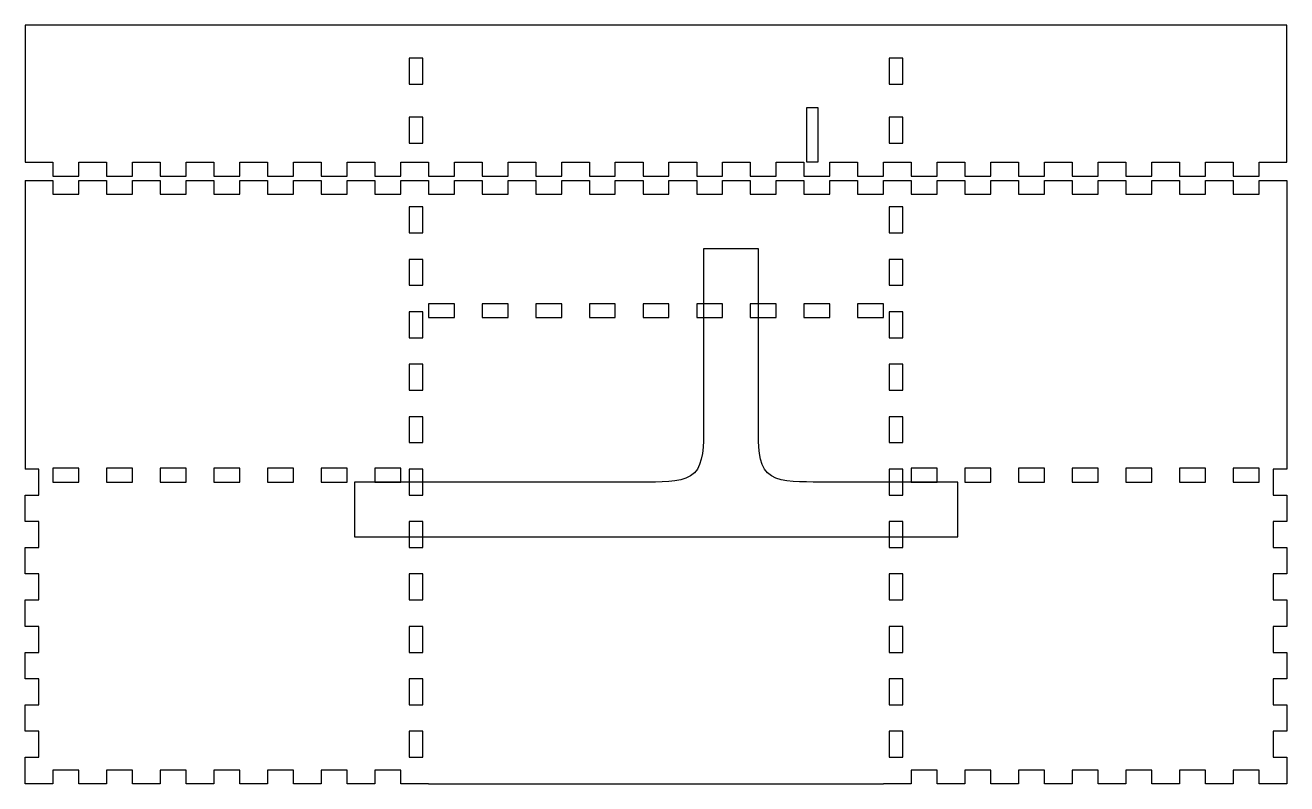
# Model space of a CAD drawing. Extents: x 0 to 203, y 0 to 111.
# Drawn here: x 0 to 82.5, y 61.1 to 110.6 of the extents above; entities that cross this region are included whole.
import ezdxf

# ---------------------------------------------------------------- set-up
doc = ezdxf.new("R2010")
doc.units = 0
doc.layers.add('Drawer_Base', color=7, linetype='CONTINUOUS')

msp = doc.modelspace()

# ---------------------------------------------------------------- linework, layer by layer
at = {"layer": 'Drawer_Base', "color": 7}
for p, q in [((0.028269, 110.618667), (0.028269, 109.722612)), ((82.465377, 110.618667), (0.028269, 110.618667)), ((82.465377, 109.722612), (82.465377, 110.618667)), ((0.028269, 109.722612), (0.028269, 101.660883)), ((82.465377, 101.660883), (82.465377, 109.722612)), ((25.11919, 108.463362), (25.11919, 106.770028)), ((26.016657, 108.463362), (25.11919, 108.463362)), ((26.016657, 106.770028), (26.016657, 108.463362)), ((56.476904, 108.463362), (56.476904, 106.770028)), ((57.374371, 108.463362), (56.476904, 108.463362)), ((57.374371, 106.770028), (57.374371, 108.463362)), ((25.11919, 106.770028), (26.016657, 106.770028)), ((56.476904, 106.770028), (57.374371, 106.770028)), ((25.11919, 104.613382), (25.11919, 102.920049)), ((26.016657, 104.613382), (25.11919, 104.613382)), ((26.016657, 102.920049), (26.016657, 104.613382)), ((56.476904, 104.613382), (56.476904, 102.920049)), ((57.374371, 104.613382), (56.476904, 104.613382)), ((57.374371, 102.920049), (57.374371, 104.613382)), ((25.11919, 102.920049), (26.016657, 102.920049)), ((56.476904, 102.920049), (57.374371, 102.920049)), ((0.028269, 101.660883), (1.840358, 101.660883)), ((1.840358, 101.660883), (1.840358, 100.763369)), ((3.53359, 100.763369), (3.53359, 101.660883)), ((3.53359, 101.660883), (5.345826, 101.660883)), ((5.345826, 101.660883), (5.345826, 100.763369)), ((7.039055, 100.763369), (7.039055, 101.660883)), ((7.039055, 101.660883), (8.851148, 101.660883)), ((8.851148, 101.660883), (8.851148, 100.763369)), ((10.544523, 100.763369), (10.544523, 101.660883)), ((10.544523, 101.660883), (12.356615, 101.660883)), ((12.356615, 101.660883), (12.356615, 100.763369)), ((14.049991, 100.763369), (14.049991, 101.660883)), ((14.049991, 101.660883), (15.862082, 101.660883)), ((15.862082, 101.660883), (15.862082, 100.763369)), ((17.555458, 100.763369), (17.555458, 101.660883)), ((17.555458, 101.660883), (19.367549, 101.660883)), ((19.367549, 101.660883), (19.367549, 100.763369)), ((21.060781, 100.763369), (21.060781, 101.660883)), ((21.060781, 101.660883), (22.872871, 101.660883)), ((22.872871, 101.660883), (22.872871, 100.763369)), ((24.566246, 100.763369), (24.566246, 101.660883)), ((24.566246, 101.660883), (26.378339, 101.660883)), ((26.378339, 101.660883), (26.378339, 100.763369)), ((28.071714, 100.763369), (28.071714, 101.660883)), ((28.071714, 101.660883), (29.883807, 101.660883)), ((29.883807, 101.660883), (29.883807, 100.763369)), ((31.577182, 100.763369), (31.577182, 101.660883)), ((31.577182, 101.660883), (33.389272, 101.660883)), ((33.389272, 101.660883), (33.389272, 100.763369)), ((35.082648, 100.763369), (35.082648, 101.660883)), ((35.082648, 101.660883), (36.89474, 101.660883)), ((36.89474, 101.660883), (36.89474, 100.763369)), ((38.587972, 100.763369), (38.587972, 101.660883)), ((38.587972, 101.660883), (40.400062, 101.660883)), ((40.400062, 101.660883), (40.400062, 100.763369)), ((42.093437, 100.763369), (42.093437, 101.660883)), ((42.093437, 101.660883), (43.90553, 101.660883)), ((43.90553, 101.660883), (43.90553, 100.763369)), ((45.598905, 100.763369), (45.598905, 101.660883)), ((45.598905, 101.660883), (47.410998, 101.660883)), ((47.410998, 101.660883), (47.410998, 100.763369)), ((49.104371, 100.763369), (49.104371, 101.660883)), ((49.104371, 101.660883), (50.916463, 101.660883)), ((50.916463, 101.660883), (50.916463, 100.763369)), ((52.609695, 100.763369), (52.609695, 101.660883)), ((52.609695, 101.660883), (54.421784, 101.660883)), ((54.421784, 101.660883), (54.421784, 100.763369)), ((56.11516, 100.763369), (56.11516, 101.660883)), ((56.11516, 101.660883), (57.927252, 101.660883)), ((57.927252, 101.660883), (57.927252, 100.763369)), ((59.620628, 100.763369), (59.620628, 101.660883)), ((59.620628, 101.660883), (61.432721, 101.660883)), ((61.432721, 101.660883), (61.432721, 100.763369)), ((63.126093, 100.763369), (63.126093, 101.660883)), ((63.126093, 101.660883), (64.938189, 101.660883)), ((64.938189, 101.660883), (64.938189, 100.763369)), ((66.631562, 100.763369), (66.631562, 101.660883)), ((66.631562, 101.660883), (68.443654, 101.660883)), ((68.443654, 101.660883), (68.443654, 100.763369)), ((70.136886, 100.763369), (70.136886, 101.660883)), ((70.136886, 101.660883), (71.948978, 101.660883)), ((71.948978, 101.660883), (71.948978, 100.763369)), ((73.642351, 100.763369), (73.642351, 101.660883)), ((73.642351, 101.660883), (75.454446, 101.660883)), ((75.454446, 101.660883), (75.454446, 100.763369)), ((77.147819, 100.763369), (77.147819, 101.660883)), ((77.147819, 101.660883), (78.959912, 101.660883)), ((78.959912, 101.660883), (78.959912, 100.763369)), ((80.653284, 100.763369), (80.653284, 101.660883)), ((80.653284, 101.660883), (82.465377, 101.660883)), ((1.840358, 100.763369), (3.53359, 100.763369)), ((5.345826, 100.763369), (7.039055, 100.763369)), ((8.851148, 100.763369), (10.544523, 100.763369)), ((12.356615, 100.763369), (14.049991, 100.763369)), ((15.862082, 100.763369), (17.555458, 100.763369)), ((19.367549, 100.763369), (21.060781, 100.763369)), ((22.872871, 100.763369), (24.566246, 100.763369)), ((26.378339, 100.763369), (28.071714, 100.763369)), ((29.883807, 100.763369), (31.577182, 100.763369)), ((33.389272, 100.763369), (35.082648, 100.763369)), ((36.89474, 100.763369), (38.587972, 100.763369)), ((40.400062, 100.763369), (42.093437, 100.763369)), ((43.90553, 100.763369), (45.598905, 100.763369)), ((47.410998, 100.763369), (49.104371, 100.763369)), ((50.916463, 100.763369), (52.609695, 100.763369)), ((54.421784, 100.763369), (56.11516, 100.763369)), ((57.927252, 100.763369), (59.620628, 100.763369)), ((61.432721, 100.763369), (63.126093, 100.763369)), ((64.938189, 100.763369), (66.631562, 100.763369)), ((68.443654, 100.763369), (70.136886, 100.763369)), ((71.948978, 100.763369), (73.642351, 100.763369)), ((75.454446, 100.763369), (77.147819, 100.763369)), ((78.959912, 100.763369), (80.653284, 100.763369)), ((0.028223, 100.481177), (1.840327, 100.481177)), ((1.840327, 100.481177), (1.840327, 99.583711)), ((3.53366, 99.583711), (3.53366, 100.481177)), ((3.53366, 100.481177), (5.345761, 100.481177)), ((5.345761, 100.481177), (5.345761, 99.583711)), ((7.039095, 99.583711), (7.039095, 100.481177)), ((7.039095, 100.481177), (8.851197, 100.481177)), ((8.851197, 100.481177), (8.851197, 99.583711)), ((10.54453, 99.583711), (10.54453, 100.481177)), ((10.54453, 100.481177), (12.356632, 100.481177)), ((12.356632, 100.481177), (12.356632, 99.583711)), ((14.049965, 99.583711), (14.049965, 100.481177)), ((14.049965, 100.481177), (15.862067, 100.481177)), ((15.862067, 100.481177), (15.862067, 99.583711)), ((17.555401, 99.583711), (17.555401, 100.481177)), ((17.555401, 100.481177), (19.367501, 100.481177)), ((19.367501, 100.481177), (19.367501, 99.583711)), ((21.060835, 99.583711), (21.060835, 100.481177)), ((21.060835, 100.481177), (22.872935, 100.481177)), ((22.872935, 100.481177), (22.872935, 99.583711)), ((24.566269, 99.583711), (24.566269, 100.481177)), ((24.566269, 100.481177), (26.378373, 100.481177)), ((26.378373, 100.481177), (26.378373, 99.583711)), ((28.071706, 99.583711), (28.071706, 100.481177)), ((28.071706, 100.481177), (29.883807, 100.481177)), ((29.883807, 100.481177), (29.883807, 99.583711)), ((31.57714, 99.583711), (31.57714, 100.481177)), ((31.57714, 100.481177), (33.389244, 100.481177)), ((33.389244, 100.481177), (33.389244, 99.583711)), ((35.082577, 99.583711), (35.082577, 100.481177)), ((35.082577, 100.481177), (36.894678, 100.481177)), ((36.894678, 100.481177), (36.894678, 99.583711)), ((38.588011, 99.583711), (38.588011, 100.481177)), ((38.588011, 100.481177), (40.400112, 100.481177)), ((40.400112, 100.481177), (40.400112, 99.583711)), ((42.093446, 99.583711), (42.093446, 100.481177)), ((42.093446, 100.481177), (43.905549, 100.481177)), ((43.905549, 100.481177), (43.905549, 99.583711)), ((45.598883, 99.583711), (45.598883, 100.481177)), ((45.598883, 100.481177), (47.410984, 100.481177)), ((47.410984, 100.481177), (47.410984, 99.583711)), ((49.104317, 99.583711), (49.104317, 100.481177)), ((49.104317, 100.481177), (50.916418, 100.481177)), ((50.916418, 100.481177), (50.916418, 99.583711)), ((52.609751, 99.583711), (52.609751, 100.481177)), ((52.609751, 100.481177), (54.421855, 100.481177)), ((54.421855, 100.481177), (54.421855, 99.583711)), ((56.115188, 99.583711), (56.115188, 100.481177)), ((56.115188, 100.481177), (57.927289, 100.481177)), ((57.927289, 100.481177), (57.927289, 99.583711)), ((59.620623, 99.583711), (59.620623, 100.481177)), ((59.620623, 100.481177), (61.432723, 100.481177)), ((61.432723, 100.481177), (61.432723, 99.583711)), ((63.126057, 99.583711), (63.126057, 100.481177)), ((63.126057, 100.481177), (64.93816, 100.481177)), ((64.93816, 100.481177), (64.93816, 99.583711)), ((66.631494, 99.583711), (66.631494, 100.481177)), ((66.631494, 100.481177), (68.443595, 100.481177)), ((68.443595, 100.481177), (68.443595, 99.583711)), ((70.136928, 99.583711), (70.136928, 100.481177)), ((70.136928, 100.481177), (71.949029, 100.481177)), ((71.949029, 100.481177), (71.949029, 99.583711)), ((73.642362, 99.583711), (73.642362, 100.481177)), ((73.642362, 100.481177), (75.454466, 100.481177)), ((75.454466, 100.481177), (75.454466, 99.583711)), ((77.147799, 99.583711), (77.147799, 100.481177)), ((77.147799, 100.481177), (78.9599, 100.481177)), ((78.9599, 100.481177), (78.9599, 99.583711)), ((80.653234, 99.583711), (80.653234, 100.481177)), ((80.653234, 100.481177), (82.465337, 100.481177)), ((82.465337, 100.481177), (82.465337, 98.747863)), ((1.840327, 99.583711), (3.53366, 99.583711)), ((5.345761, 99.583711), (7.039095, 99.583711)), ((8.851197, 99.583711), (10.54453, 99.583711)), ((12.356632, 99.583711), (14.049965, 99.583711)), ((15.862067, 99.583711), (17.555401, 99.583711)), ((19.367501, 99.583711), (21.060835, 99.583711)), ((22.872935, 99.583711), (24.566269, 99.583711)), ((26.378373, 99.583711), (28.071706, 99.583711)), ((29.883807, 99.583711), (31.57714, 99.583711)), ((33.389244, 99.583711), (35.082577, 99.583711)), ((36.894678, 99.583711), (38.588011, 99.583711)), ((40.400112, 99.583711), (42.093446, 99.583711)), ((43.905549, 99.583711), (45.598883, 99.583711)), ((47.410984, 99.583711), (49.104317, 99.583711)), ((50.916418, 99.583711), (52.609751, 99.583711)), ((54.421855, 99.583711), (56.115188, 99.583711)), ((57.927289, 99.583711), (59.620623, 99.583711)), ((61.432723, 99.583711), (63.126057, 99.583711)), ((64.93816, 99.583711), (66.631494, 99.583711)), ((68.443595, 99.583711), (70.136928, 99.583711)), ((71.949029, 99.583711), (73.642362, 99.583711)), ((75.454466, 99.583711), (77.147799, 99.583711)), ((78.9599, 99.583711), (80.653234, 99.583711)), ((25.11919, 98.747863), (25.11919, 97.054529)), ((26.016657, 98.747863), (25.11919, 98.747863)), ((26.016657, 97.054529), (26.016657, 98.747863)), ((56.476904, 98.747863), (56.476904, 97.054529)), ((57.374371, 98.747863), (56.476904, 98.747863)), ((57.374371, 97.054529), (57.374371, 98.747863)), ((82.465337, 98.747863), (82.465337, 83.347937)), ((25.11919, 97.054529), (26.016657, 97.054529)), ((56.476904, 97.054529), (57.374371, 97.054529)), ((25.11919, 95.321215), (25.11919, 93.627881)), ((26.016657, 95.321215), (25.11919, 95.321215)), ((26.016657, 93.627881), (26.016657, 95.321215)), ((56.476904, 95.321215), (56.476904, 93.627881)), ((57.374371, 95.321215), (56.476904, 95.321215)), ((57.374371, 93.627881), (57.374371, 95.321215)), ((25.11919, 93.627881), (26.016657, 93.627881)), ((56.476904, 93.627881), (57.374371, 93.627881)), ((28.071706, 92.415267), (26.378373, 92.415267)), ((26.378373, 92.415267), (26.378373, 91.5178)), ((28.071706, 91.5178), (28.071706, 92.415267)), ((31.57714, 92.415267), (29.883807, 92.415267)), ((29.883807, 92.415267), (29.883807, 91.5178)), ((31.57714, 91.5178), (31.57714, 92.415267)), ((35.082577, 92.415267), (33.389244, 92.415267)), ((33.389244, 92.415267), (33.389244, 91.5178)), ((35.082577, 91.5178), (35.082577, 92.415267)), ((38.588011, 92.415267), (36.894678, 92.415267)), ((36.894678, 92.415267), (36.894678, 91.5178)), ((38.588011, 91.5178), (38.588011, 92.415267)), ((42.093446, 92.415267), (40.400112, 92.415267)), ((40.400112, 92.415267), (40.400112, 91.5178)), ((42.093446, 91.5178), (42.093446, 92.415267)), ((45.598883, 92.415267), (43.905549, 92.415267)), ((43.905549, 92.415267), (43.905549, 91.5178)), ((45.598883, 91.5178), (45.598883, 92.415267)), ((49.104317, 92.415267), (47.410984, 92.415267)), ((47.410984, 92.415267), (47.410984, 91.5178)), ((49.104317, 91.5178), (49.104317, 92.415267)), ((52.609751, 92.415267), (50.916418, 92.415267)), ((50.916418, 92.415267), (50.916418, 91.5178)), ((52.609751, 91.5178), (52.609751, 92.415267)), ((56.115188, 92.415267), (54.421855, 92.415267)), ((54.421855, 92.415267), (54.421855, 91.5178)), ((56.115188, 91.5178), (56.115188, 92.415267)), ((25.11919, 91.894567), (25.11919, 90.201234)), ((26.016657, 91.894567), (25.11919, 91.894567)), ((26.016657, 90.201234), (26.016657, 91.894567)), ((26.378373, 91.5178), (28.071706, 91.5178)), ((29.883807, 91.5178), (31.57714, 91.5178)), ((33.389244, 91.5178), (35.082577, 91.5178)), ((36.894678, 91.5178), (38.588011, 91.5178)), ((40.400112, 91.5178), (42.093446, 91.5178)), ((43.905549, 91.5178), (45.598883, 91.5178)), ((47.410984, 91.5178), (49.104317, 91.5178)), ((50.916418, 91.5178), (52.609751, 91.5178)), ((54.421855, 91.5178), (56.115188, 91.5178)), ((56.476904, 91.894567), (56.476904, 90.201234)), ((57.374371, 91.894567), (56.476904, 91.894567)), ((57.374371, 90.201234), (57.374371, 91.894567)), ((25.11919, 90.201234), (26.016657, 90.201234)), ((56.476904, 90.201234), (57.374371, 90.201234)), ((25.11919, 88.467919), (25.11919, 86.774585)), ((26.016657, 88.467919), (25.11919, 88.467919)), ((26.016657, 86.774585), (26.016657, 88.467919)), ((56.476904, 88.467919), (56.476904, 86.774585)), ((57.374371, 88.467919), (56.476904, 88.467919)), ((57.374371, 86.774585), (57.374371, 88.467919)), ((25.11919, 86.774585), (26.016657, 86.774585)), ((56.476904, 86.774585), (57.374371, 86.774585)), ((25.11919, 85.041271), (25.11919, 83.347937)), ((26.016657, 85.041271), (25.11919, 85.041271)), ((26.016657, 83.347937), (26.016657, 85.041271)), ((56.476904, 85.041271), (56.476904, 83.347937)), ((57.374371, 85.041271), (56.476904, 85.041271)), ((57.374371, 83.347937), (57.374371, 85.041271)), ((25.11919, 83.347937), (26.016657, 83.347937)), ((56.476904, 83.347937), (57.374371, 83.347937)), ((82.465337, 83.347937), (82.465337, 81.614622)), ((0.92569, 81.614622), (0.028223, 81.614622)), ((0.92569, 79.921288), (0.92569, 81.614622)), ((3.53366, 81.666833), (1.840327, 81.666833)), ((1.840327, 81.666833), (1.840327, 80.769366)), ((3.53366, 80.769366), (3.53366, 81.666833)), ((7.039095, 81.666833), (5.345761, 81.666833)), ((5.345761, 81.666833), (5.345761, 80.769366)), ((7.039095, 80.769366), (7.039095, 81.666833)), ((10.54453, 81.666833), (8.851197, 81.666833)), ((8.851197, 81.666833), (8.851197, 80.769366)), ((10.54453, 80.769366), (10.54453, 81.666833)), ((14.049965, 81.666833), (12.356632, 81.666833)), ((12.356632, 81.666833), (12.356632, 80.769366)), ((14.049965, 80.769366), (14.049965, 81.666833)), ((17.555401, 81.666833), (15.862067, 81.666833)), ((15.862067, 81.666833), (15.862067, 80.769366)), ((17.555401, 80.769366), (17.555401, 81.666833)), ((21.060835, 81.666833), (19.367501, 81.666833)), ((19.367501, 81.666833), (19.367501, 80.769366)), ((21.060835, 80.769366), (21.060835, 81.666833)), ((24.566269, 81.666833), (22.872935, 81.666833)), ((22.872935, 81.666833), (22.872935, 80.769366)), ((24.566269, 80.769366), (24.566269, 81.666833)), ((25.11919, 81.614622), (25.11919, 79.921288)), ((26.016657, 81.614622), (25.11919, 81.614622)), ((26.016657, 79.921288), (26.016657, 81.614622)), ((56.476904, 81.614622), (56.476904, 79.921288)), ((57.374371, 81.614622), (56.476904, 81.614622)), ((57.374371, 79.921288), (57.374371, 81.614622)), ((59.620623, 81.666833), (57.927289, 81.666833)), ((57.927289, 81.666833), (57.927289, 80.769366)), ((59.620623, 80.769366), (59.620623, 81.666833)), ((63.126057, 81.666833), (61.432723, 81.666833)), ((61.432723, 81.666833), (61.432723, 80.769366)), ((63.126057, 80.769366), (63.126057, 81.666833)), ((66.631494, 81.666833), (64.93816, 81.666833)), ((64.93816, 81.666833), (64.93816, 80.769366)), ((66.631494, 80.769366), (66.631494, 81.666833)), ((70.136928, 81.666833), (68.443595, 81.666833)), ((68.443595, 81.666833), (68.443595, 80.769366)), ((70.136928, 80.769366), (70.136928, 81.666833)), ((73.642362, 81.666833), (71.949029, 81.666833)), ((71.949029, 81.666833), (71.949029, 80.769366)), ((73.642362, 80.769366), (73.642362, 81.666833)), ((77.147799, 81.666833), (75.454466, 81.666833)), ((75.454466, 81.666833), (75.454466, 80.769366)), ((77.147799, 80.769366), (77.147799, 81.666833)), ((80.653234, 81.666833), (78.9599, 81.666833)), ((78.9599, 81.666833), (78.9599, 80.769366)), ((80.653234, 80.769366), (80.653234, 81.666833)), ((82.465337, 81.614622), (81.567871, 81.614622)), ((81.567871, 81.614622), (81.567871, 79.921288)), ((1.840327, 80.769366), (3.53366, 80.769366)), ((5.345761, 80.769366), (7.039095, 80.769366)), ((8.851197, 80.769366), (10.54453, 80.769366)), ((12.356632, 80.769366), (14.049965, 80.769366)), ((15.862067, 80.769366), (17.555401, 80.769366)), ((19.367501, 80.769366), (21.060835, 80.769366)), ((22.872935, 80.769366), (24.566269, 80.769366)), ((57.927289, 80.769366), (59.620623, 80.769366)), ((61.432723, 80.769366), (63.126057, 80.769366)), ((64.93816, 80.769366), (66.631494, 80.769366)), ((68.443595, 80.769366), (70.136928, 80.769366)), ((71.949029, 80.769366), (73.642362, 80.769366)), ((75.454466, 80.769366), (77.147799, 80.769366)), ((78.9599, 80.769366), (80.653234, 80.769366)), ((0.028223, 78.187976), (0.028223, 79.921288)), ((0.028223, 79.921288), (0.92569, 79.921288)), ((25.11919, 79.921288), (26.016657, 79.921288)), ((56.476904, 79.921288), (57.374371, 79.921288)), ((81.567871, 79.921288), (82.465337, 79.921288)), ((82.465337, 79.921288), (82.465337, 78.187976)), ((0.92569, 78.187976), (0.028223, 78.187976)), ((0.92569, 76.494642), (0.92569, 78.187976)), ((25.11919, 78.187976), (25.11919, 76.494642)), ((26.016657, 78.187976), (25.11919, 78.187976)), ((26.016657, 76.494642), (26.016657, 78.187976)), ((56.476904, 78.187976), (56.476904, 76.494642)), ((57.374371, 78.187976), (56.476904, 78.187976)), ((57.374371, 76.494642), (57.374371, 78.187976)), ((82.465337, 78.187976), (81.567871, 78.187976)), ((81.567871, 78.187976), (81.567871, 76.494642)), ((0.028223, 74.761326), (0.028223, 76.494642)), ((0.028223, 76.494642), (0.92569, 76.494642)), ((25.11919, 76.494642), (26.016657, 76.494642)), ((56.476904, 76.494642), (57.374371, 76.494642)), ((81.567871, 76.494642), (82.465337, 76.494642)), ((82.465337, 76.494642), (82.465337, 74.761326)), ((0.92569, 74.761326), (0.028223, 74.761326)), ((0.92569, 73.067993), (0.92569, 74.761326)), ((25.11919, 74.761326), (25.11919, 73.067993)), ((26.016657, 74.761326), (25.11919, 74.761326)), ((26.016657, 73.067993), (26.016657, 74.761326)), ((56.476904, 74.761326), (56.476904, 73.067993)), ((57.374371, 74.761326), (56.476904, 74.761326)), ((57.374371, 73.067993), (57.374371, 74.761326)), ((82.465337, 74.761326), (81.567871, 74.761326)), ((81.567871, 74.761326), (81.567871, 73.067993)), ((0.028223, 71.334677), (0.028223, 73.067993)), ((0.028223, 73.067993), (0.92569, 73.067993)), ((25.11919, 73.067993), (26.016657, 73.067993)), ((56.476904, 73.067993), (57.374371, 73.067993)), ((81.567871, 73.067993), (82.465337, 73.067993)), ((82.465337, 73.067993), (82.465337, 71.334677)), ((0.92569, 71.334677), (0.028223, 71.334677)), ((0.92569, 69.641344), (0.92569, 71.334677)), ((25.11919, 71.334677), (25.11919, 69.641344)), ((26.016657, 71.334677), (25.11919, 71.334677)), ((26.016657, 69.641344), (26.016657, 71.334677)), ((56.476904, 71.334677), (56.476904, 69.641344)), ((57.374371, 71.334677), (56.476904, 71.334677)), ((57.374371, 69.641344), (57.374371, 71.334677)), ((82.465337, 71.334677), (81.567871, 71.334677)), ((81.567871, 71.334677), (81.567871, 69.641344)), ((0.028223, 67.908031), (0.028223, 69.641344)), ((0.028223, 69.641344), (0.92569, 69.641344)), ((25.11919, 69.641344), (26.016657, 69.641344)), ((56.476904, 69.641344), (57.374371, 69.641344)), ((81.567871, 69.641344), (82.465337, 69.641344)), ((82.465337, 69.641344), (82.465337, 67.908031)), ((0.92569, 67.908031), (0.028223, 67.908031)), ((0.92569, 66.214698), (0.92569, 67.908031)), ((25.11919, 67.908031), (25.11919, 66.214698)), ((26.016657, 67.908031), (25.11919, 67.908031)), ((26.016657, 66.214698), (26.016657, 67.908031)), ((56.476904, 67.908031), (56.476904, 66.214698)), ((57.374371, 67.908031), (56.476904, 67.908031)), ((57.374371, 66.214698), (57.374371, 67.908031)), ((82.465337, 67.908031), (81.567871, 67.908031)), ((81.567871, 67.908031), (81.567871, 66.214698)), ((0.028223, 64.481382), (0.028223, 66.214698)), ((0.028223, 66.214698), (0.92569, 66.214698)), ((25.11919, 66.214698), (26.016657, 66.214698)), ((56.476904, 66.214698), (57.374371, 66.214698)), ((81.567871, 66.214698), (82.465337, 66.214698)), ((82.465337, 66.214698), (82.465337, 64.481382)), ((0.92569, 64.481382), (0.028223, 64.481382)), ((0.92569, 62.788049), (0.92569, 64.481382)), ((25.11919, 64.481382), (25.11919, 62.788049)), ((26.016657, 64.481382), (25.11919, 64.481382)), ((26.016657, 62.788049), (26.016657, 64.481382)), ((56.476904, 64.481382), (56.476904, 62.788049)), ((57.374371, 64.481382), (56.476904, 64.481382)), ((57.374371, 62.788049), (57.374371, 64.481382)), ((82.465337, 64.481382), (81.567871, 64.481382)), ((81.567871, 64.481382), (81.567871, 62.788049)), ((0.028223, 61.054733), (0.028223, 62.788049)), ((0.028223, 62.788049), (0.92569, 62.788049)), ((25.11919, 62.788049), (26.016657, 62.788049)), ((56.476904, 62.788049), (57.374371, 62.788049)), ((81.567871, 62.788049), (82.465337, 62.788049)), ((82.465337, 62.788049), (82.465337, 61.054733)), ((3.53366, 61.9522), (1.840327, 61.9522)), ((1.840327, 61.9522), (1.840327, 61.054733)), ((3.53366, 61.054733), (3.53366, 61.9522)), ((7.039095, 61.9522), (5.345761, 61.9522)), ((5.345761, 61.9522), (5.345761, 61.054733)), ((7.039095, 61.054733), (7.039095, 61.9522)), ((10.54453, 61.9522), (8.851197, 61.9522)), ((8.851197, 61.9522), (8.851197, 61.054733)), ((10.54453, 61.054733), (10.54453, 61.9522)), ((14.049965, 61.9522), (12.356632, 61.9522)), ((12.356632, 61.9522), (12.356632, 61.054733)), ((14.049965, 61.054733), (14.049965, 61.9522)), ((17.555401, 61.9522), (15.862067, 61.9522)), ((15.862067, 61.9522), (15.862067, 61.054733)), ((17.555401, 61.054733), (17.555401, 61.9522)), ((21.060835, 61.9522), (19.367501, 61.9522)), ((19.367501, 61.9522), (19.367501, 61.054733)), ((21.060835, 61.054733), (21.060835, 61.9522)), ((24.566269, 61.9522), (22.872935, 61.9522)), ((22.872935, 61.9522), (22.872935, 61.054733)), ((24.566269, 61.054733), (24.566269, 61.9522)), ((59.620623, 61.9522), (57.927289, 61.9522)), ((57.927289, 61.9522), (57.927289, 61.054733)), ((59.620623, 61.054733), (59.620623, 61.9522)), ((63.126057, 61.9522), (61.432723, 61.9522)), ((61.432723, 61.9522), (61.432723, 61.054733)), ((63.126057, 61.054733), (63.126057, 61.9522)), ((66.631494, 61.9522), (64.93816, 61.9522)), ((64.93816, 61.9522), (64.93816, 61.054733)), ((66.631494, 61.054733), (66.631494, 61.9522)), ((70.136928, 61.9522), (68.443595, 61.9522)), ((68.443595, 61.9522), (68.443595, 61.054733)), ((70.136928, 61.054733), (70.136928, 61.9522)), ((73.642362, 61.9522), (71.949029, 61.9522)), ((71.949029, 61.9522), (71.949029, 61.054733)), ((73.642362, 61.054733), (73.642362, 61.9522)), ((77.147799, 61.9522), (75.454466, 61.9522)), ((75.454466, 61.9522), (75.454466, 61.054733)), ((77.147799, 61.054733), (77.147799, 61.9522)), ((80.653234, 61.9522), (78.9599, 61.9522)), ((78.9599, 61.9522), (78.9599, 61.054733)), ((80.653234, 61.054733), (80.653234, 61.9522)), ((1.840327, 61.054733), (0.028223, 61.054733)), ((5.345761, 61.054733), (3.53366, 61.054733)), ((8.851197, 61.054733), (7.039095, 61.054733)), ((12.356632, 61.054733), (10.54453, 61.054733)), ((15.862067, 61.054733), (14.049965, 61.054733)), ((19.367501, 61.054733), (17.555401, 61.054733)), ((22.872935, 61.054733), (21.060835, 61.054733)), ((26.378373, 61.054733), (24.566269, 61.054733)), ((57.927289, 61.054733), (56.115188, 61.054733)), ((61.432723, 61.054733), (59.620623, 61.054733)), ((64.93816, 61.054733), (63.126057, 61.054733)), ((68.443595, 61.054733), (66.631494, 61.054733)), ((71.949029, 61.054733), (70.136928, 61.054733)), ((75.454466, 61.054733), (73.642362, 61.054733)), ((78.9599, 61.054733), (77.147799, 61.054733)), ((82.465337, 61.054733), (80.653234, 61.054733))]:
    msp.add_line(p, q, dxfattribs=at)
at = {"layer": 'Drawer_Base', "color": 5}
for p, q in [((51.106219, 101.660884), (51.106219, 105.245106)), ((51.106219, 105.245106), (51.811775, 105.245106)), ((51.811775, 105.245106), (51.811775, 101.660884)), ((51.811775, 101.660884), (51.106219, 101.660884)), ((44.354702, 95.999499), (44.350722, 84.354134)), ((47.938924, 95.999499), (44.354702, 95.999499)), ((47.936102, 84.356055), (47.938924, 95.999499)), ((40.7665, 80.769915), (21.535027, 80.769351)), ((21.535027, 80.769351), (21.535027, 77.185128)), ((60.96147, 80.769351), (51.52044, 80.771891)), ((60.96147, 77.185128), (60.96147, 80.769351)), ((21.535027, 77.185128), (60.96147, 77.185128))]:
    msp.add_line(p, q, dxfattribs=at)
at = {"layer": 'Drawer_Base', "color": 7}
for points in [[(0.028223, 100.481177), (0.0283, 94.192401), (0.0283, 87.903549), (0.028223, 81.614622)], [(26.378373, 61.054733), (36.290717, 61.054809), (46.202991, 61.054809), (56.115188, 61.054733)]]:
    msp.add_open_spline(points, degree=3, dxfattribs=at)
at = {"layer": 'Drawer_Base', "color": 5}
for points in [[(44.350607, 84.354134), (44.350607, 83.159364), (44.350607, 81.96485), (43.753216, 81.367382)], [(48.533569, 81.369222), (47.936102, 81.966616), (47.936102, 83.161359), (47.936102, 84.356053)], [(43.753216, 81.367382), (43.155822, 80.769915), (41.961079, 80.769915), (40.766384, 80.769915)], [(51.520324, 80.771831), (50.325553, 80.771831), (49.131036, 80.771831), (48.533569, 81.369222)]]:
    msp.add_open_spline(points, degree=3, dxfattribs=at)

doc.saveas('drawing.dxf')
